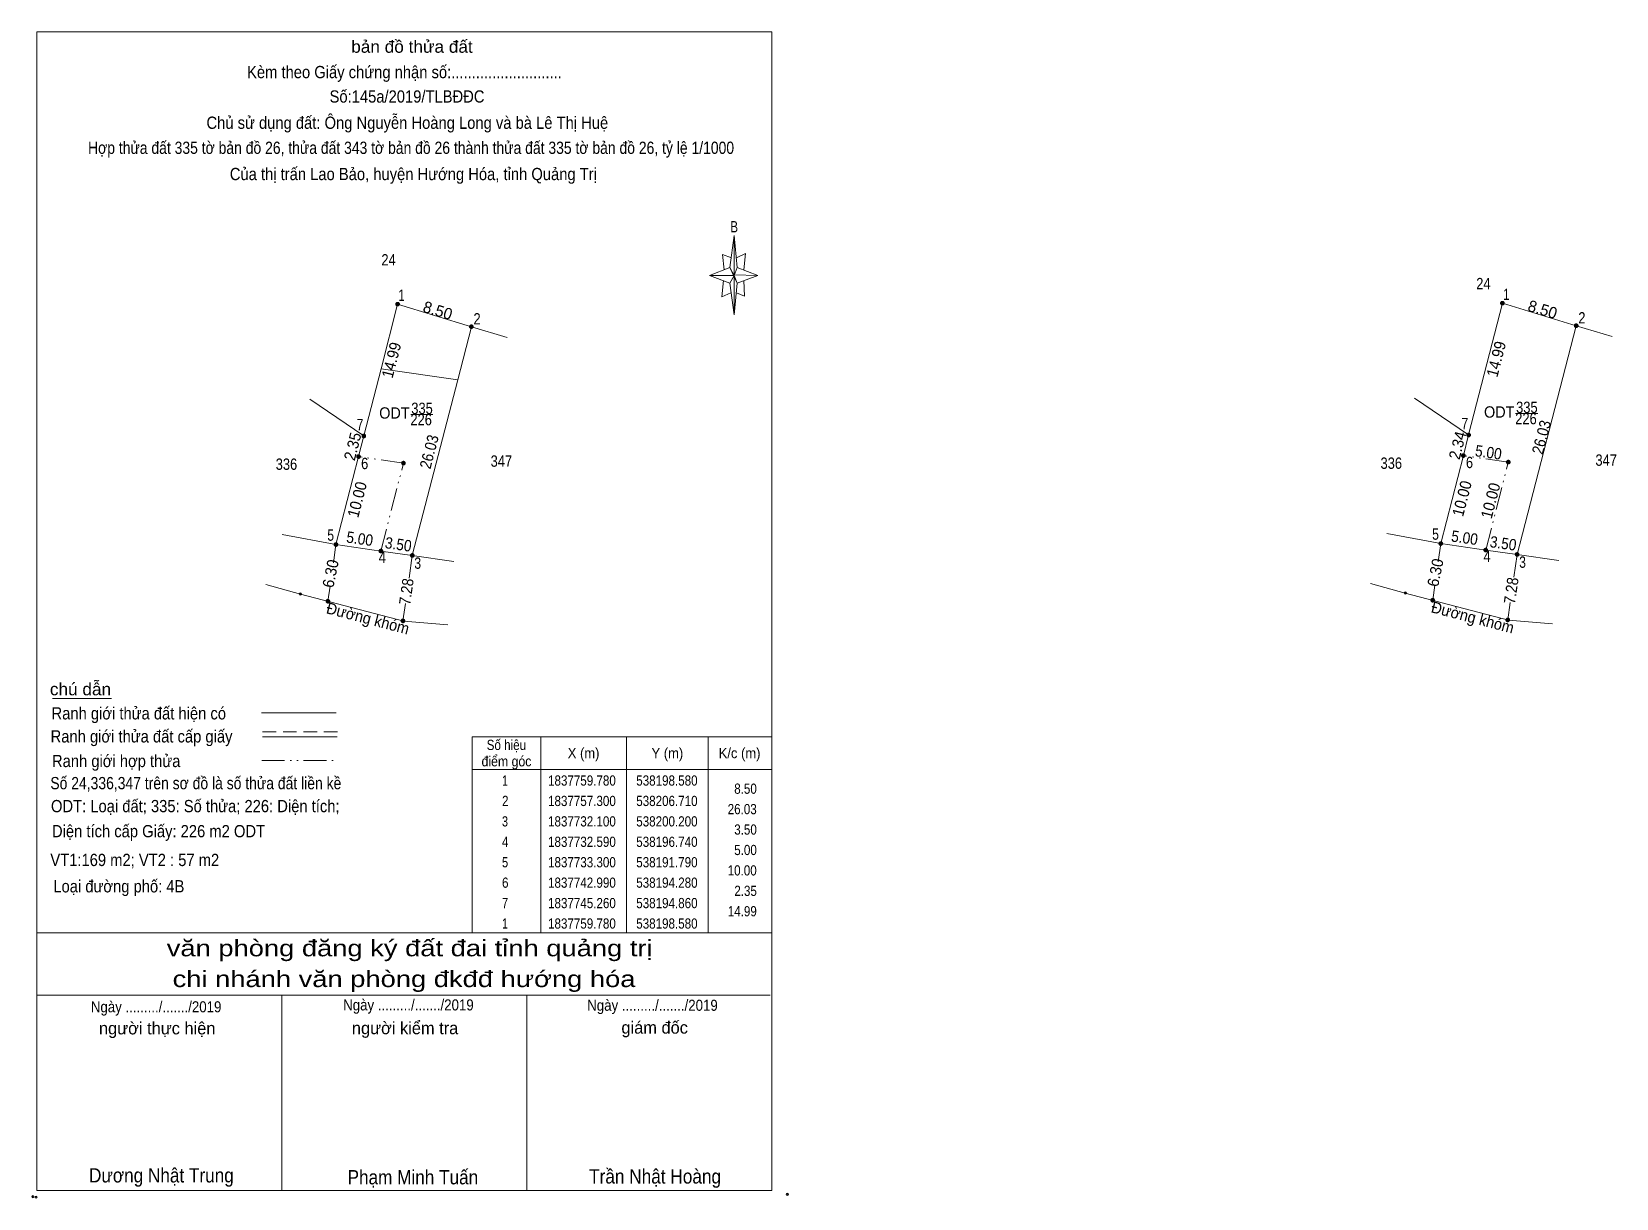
# Model space of a CAD drawing. Header units: metres. Extents: x 538037 to 538211, y 1837661 to 1837790.
import ezdxf
from ezdxf.enums import TextEntityAlignment as Align

# ---------------------------------------------------------------- set-up
doc = ezdxf.new("R2010")
doc.units = ezdxf.units.M
doc.header["$LTSCALE"] = 0.5
doc.header["$PDMODE"] = 32
doc.header["$PDSIZE"] = 0.25
doc.linetypes.add('DASH_DOUBLE_DOT', pattern=[9.2, 5, -1.2, 0.3, -1.2, 0.3, -1.2])
doc.linetypes.add('MEDIUM_DASHED', pattern=[4.5, 3, -1.5])
for name, color, linetype, lineweight in [('17', 7, 'Continuous', 13), ('5', 7, 'Continuous', 13), ('6', 7, 'Continuous', 13), ('63', 7, 'MEDIUM_DASHED', 13), ('7', 7, 'Continuous', 13)]:
    doc.layers.add(name, color=color, linetype=linetype, lineweight=lineweight)

msp = doc.modelspace()

# ---------------------------------------------------------------- hatches: boundary and pattern name
at = {"layer": '63'}
for points in [[(538077.05, 1837759.67, 1), (538076.65, 1837759.67, 1)], [(538198.78, 1837759.78, 1), (538198.38, 1837759.78, 1)], [(538085.18, 1837757.19, 1), (538084.78, 1837757.19, 1)], [(538206.91, 1837757.3, 1), (538206.51, 1837757.3, 1)], [(538073.33, 1837745.15, 1), (538072.93, 1837745.15, 1)], [(538195.06, 1837745.26, 1), (538194.66, 1837745.26, 1)], [(538194.48, 1837742.99, 1), (538194.08, 1837742.99, 1)], [(538072.75, 1837742.88, 1), (538072.35, 1837742.88, 1)], [(538077.7, 1837742.16, 1), (538077.3, 1837742.16, 1)], [(538199.43, 1837742.27, 1), (538199.03, 1837742.27, 1)], [(538070.26, 1837733.19, 1), (538069.86, 1837733.19, 1)], [(538075.21, 1837732.48, 1), (538074.81, 1837732.48, 1)], [(538191.99, 1837733.3, 1), (538191.59, 1837733.3, 1)], [(538196.94, 1837732.59, 1), (538196.54, 1837732.59, 1)], [(538078.67, 1837731.99, 1), (538078.27, 1837731.99, 1)], [(538200.4, 1837732.1, 1), (538200, 1837732.1, 1)], [(538069.37, 1837726.95, 1), (538068.97, 1837726.95, 1)], [(538191.1, 1837727.06, 1), (538190.7, 1837727.06, 1)], [(538077.64, 1837724.78, 1), (538077.24, 1837724.78, 1)], [(538199.37, 1837724.89, 1), (538198.97, 1837724.89, 1)]]:
    msp.add_hatch(color=256, dxfattribs=at).paths.add_polyline_path(points)

# ---------------------------------------------------------------- linework, layer by layer
at = {"layer": '17'}
for p, q in [((538075.03, 1837752.56), (538083.47, 1837751.35)), ((538038.81, 1837716.23), (538045.33, 1837716.23))]:
    msp.add_line(p, q, dxfattribs=at)
at = {"layer": '5'}
for p, q in [((538113.47, 1837763.71), (538113.92, 1837767.22)), ((538113.47, 1837762), (538111.22, 1837762.81)), ((538114.28, 1837763.71), (538116.53, 1837762.81)), ((538114.28, 1837762), (538113.92, 1837758.49)), ((538115.09, 1837760.56), (538114.19, 1837760.92)), ((538115, 1837762.27), (538115.09, 1837760.56)), ((538037.09, 1837690.41), (538118.09, 1837690.41)), ((538037.09, 1837683.57), (538117.91, 1837683.57)), ((538037.09, 1837683.57), (538117.91, 1837683.57)), ((538037.09, 1837683.57), (538117.91, 1837683.57)), ((538064.09, 1837662.06), (538064.09, 1837683.57)), ((538091.09, 1837662.06), (538091.09, 1837683.57))]:
    msp.add_line(p, q, dxfattribs=at)
for points in [[(538037.09, 1837789.68), (538118.09, 1837789.68), (538118.09, 1837662.06), (538037.09, 1837662.06)], [(538113.92, 1837767.22), (538114.28, 1837763.71), (538113.92, 1837762.81)], [(538113.92, 1837762.81), (538111.22, 1837762.81), (538113.47, 1837763.71), (538114.28, 1837762), (538116.53, 1837762.81), (538113.92, 1837762.9)], [(538113.92, 1837762.81), (538113.92, 1837758.49), (538113.47, 1837762)]]:
    msp.add_lwpolyline(points, close=True, dxfattribs=at)
for points in [[(538113.65, 1837764.79), (538112.66, 1837765.15), (538112.84, 1837763.44)], [(538114.19, 1837764.79), (538115.18, 1837765.24), (538115, 1837763.44)], [(538113.92, 1837762.81), (538113.47, 1837763.71), (538111.22, 1837762.81)], [(538113.92, 1837762.81), (538114.28, 1837762), (538116.53, 1837762.81)], [(538112.75, 1837762.27), (538112.57, 1837760.47), (538113.56, 1837760.92)], [(538118.09, 1837662.06), (538037.09, 1837662.06), (538037.09, 1837683.57)]]:
    msp.add_lwpolyline(points, dxfattribs=at)
for p in [(538036.66, 1837661.37), (538037.02, 1837661.31)]:
    msp.add_point(p, dxfattribs=at)
at = {"layer": '6'}
for p, q in [((538061.85, 1837714.66), (538070.08, 1837714.66)), ((538061.98, 1837712.02), (538070.21, 1837712.02))]:
    msp.add_line(p, q, dxfattribs=at)
at = {"layer": '6', "linetype": 'MEDIUM_DASHED'}
msp.add_line((538061.98, 1837712.58), (538070.26, 1837712.58), dxfattribs=at)
at = {"layer": '6', "linetype": 'DASH_DOUBLE_DOT'}
msp.add_line((538061.9, 1837709.41), (538070.13, 1837709.41), dxfattribs=at)
at = {"layer": '6'}
msp.add_point((538119.8, 1837661.61), dxfattribs=at)
at = {"layer": '63', "linetype": 'Continuous'}
for p, q in [((538092.62, 1837712.01), (538092.62, 1837690.41)), ((538102.07, 1837712.01), (538102.07, 1837690.41)), ((538111.07, 1837712.01), (538111.07, 1837690.41)), ((538085.06, 1837708.41), (538118.09, 1837708.41))]:
    msp.add_line(p, q, dxfattribs=at)
msp.add_lwpolyline([(538085.06, 1837712.01), (538118.09, 1837712.01), (538118.09, 1837690.41), (538085.06, 1837690.41)], close=True, dxfattribs=at)
at = {"layer": '63'}
for centre in [(538076.85, 1837759.67), (538198.58, 1837759.78), (538084.98, 1837757.19), (538206.71, 1837757.3), (538073.13, 1837745.15), (538194.86, 1837745.26), (538194.28, 1837742.99), (538072.55, 1837742.88), (538077.5, 1837742.16), (538199.23, 1837742.27), (538070.06, 1837733.19), (538075.01, 1837732.48), (538191.79, 1837733.3), (538196.74, 1837732.59), (538078.47, 1837731.99), (538200.2, 1837732.1), (538069.17, 1837726.95), (538190.9, 1837727.06), (538077.44, 1837724.78), (538199.17, 1837724.89)]:
    msp.add_circle(centre, 0.2, dxfattribs=at)
at = {"layer": '7'}
for p, q in [((538084.98, 1837757.19), (538076.85, 1837759.67)), ((538194.86, 1837745.26), (538198.58, 1837759.78)), ((538206.71, 1837757.3), (538198.58, 1837759.78)), ((538084.98, 1837757.19), (538088.93, 1837755.99)), ((538206.71, 1837757.3), (538200.2, 1837732.1)), ((538206.71, 1837757.3), (538210.66, 1837756.1)), ((538073.13, 1837745.15), (538067.17, 1837749.2)), ((538194.86, 1837745.26), (538188.9, 1837749.31)), ((538078.31, 1837747.52), (538080.74, 1837747.52)), ((538200.04, 1837747.63), (538202.47, 1837747.63)), ((538072.55, 1837742.88), (538073.13, 1837745.15)), ((538194.28, 1837742.99), (538194.86, 1837745.26)), ((538191.79, 1837733.3), (538194.28, 1837742.99)), ((538070.06, 1837733.19), (538064.13, 1837734.29)), ((538069.77, 1837731.17), (538070.06, 1837733.19)), ((538191.79, 1837733.3), (538185.86, 1837734.4)), ((538191.5, 1837731.28), (538191.79, 1837733.3)), ((538196.74, 1837732.59), (538191.79, 1837733.3)), ((538075.01, 1837732.48), (538078.47, 1837731.99)), ((538078.11, 1837729.48), (538078.47, 1837731.99)), ((538078.47, 1837731.99), (538083.05, 1837731.34)), ((538196.74, 1837732.59), (538200.2, 1837732.1)), ((538199.84, 1837729.59), (538200.2, 1837732.1)), ((538200.2, 1837732.1), (538204.78, 1837731.45)), ((538066.14, 1837727.74), (538077.52, 1837724.76)), ((538069.17, 1837726.95), (538069.41, 1837728.61)), ((538187.87, 1837727.85), (538199.25, 1837724.87)), ((538190.9, 1837727.06), (538191.14, 1837728.72)), ((538077.44, 1837724.78), (538077.71, 1837726.69)), ((538199.17, 1837724.89), (538199.44, 1837726.8)), ((538082.38, 1837724.35), (538077.52, 1837724.76)), ((538204.11, 1837724.46), (538199.25, 1837724.87))]:
    msp.add_line(p, q, dxfattribs=at)
for points in [[(538073.13, 1837745.15), (538075.03, 1837752.56), (538076.85, 1837759.67)], [(538084.98, 1837757.19), (538083.47, 1837751.35), (538078.47, 1837731.99)], [(538075.01, 1837732.48), (538070.06, 1837733.19), (538072.55, 1837742.88)], [(538062.33, 1837728.78), (538066.14, 1837727.74), (538077.52, 1837724.76)], [(538184.06, 1837728.89), (538187.87, 1837727.85), (538199.25, 1837724.87)]]:
    msp.add_lwpolyline(points, dxfattribs=at)
at = {"layer": '7', "linetype": 'DASH_DOUBLE_DOT'}
for points in [[(538075.01, 1837732.48), (538077.5, 1837742.16), (538072.55, 1837742.88)], [(538196.74, 1837732.59), (538199.23, 1837742.27), (538194.28, 1837742.99)]]:
    msp.add_lwpolyline(points, dxfattribs=at)
at = {"layer": '7'}
for p in [(538066.14, 1837727.74), (538187.87, 1837727.85)]:
    msp.add_point(p, dxfattribs=at)

# ---------------------------------------------------------------- texts
at = {"layer": '5'}
for s, height, width, p in [('bản đồ thửa đất', 1.35, 1.05, (538078.435, 1837787.36)), ('Kèm theo Giấy chứng nhận số:...........................', 1.35, 0.9, (538077.605, 1837784.56)), ('Số:145a/2019/TLBĐĐC', 1.35, 0.9, (538077.89, 1837781.87)), ('Chủ sử dụng đất: Ông Nguyễn Hoàng Long và bà Lê Thị Huệ', 1.35, 0.9, (538077.925, 1837778.98)), ('Hợp thửa đất 335 tờ bản đồ 26, thửa đất 343 tờ bản đồ 26 thành thửa đất 335 tờ bản đồ 26, tỷ lệ 1/1000', 1.35, 0.85, (538078.335, 1837776.22)), ('Của thị trấn Lao Bảo, huyện Hướng Hóa, tỉnh Quảng Trị', 1.35, 0.9, (538078.59, 1837773.33)), ('B', 1.24, 0.75, (538113.94, 1837767.58)), ('văn phòng đăng ký đất đai tỉnh quảng trị', 1.8, 1.25, (538078.18, 1837687.84)), ('chi nhánh văn phòng đkđđ hướng hóa', 1.8, 1.25, (538077.56, 1837684.45)), ('Ngày ........./......./2019', 1.215, 0.9, (538050.245, 1837681.67)), ('Ngày ........./......./2019', 1.215, 0.9, (538078.045, 1837681.88)), ('Ngày ........./......./2019', 1.215, 0.9, (538104.935, 1837681.84)), ('Dương Nhật Trung', 1.57, 0.9, (538050.825, 1837662.93)), ('Phạm Minh Tuấn', 1.57, 0.9, (538078.535, 1837662.72)), ('Trần Nhật Hoàng', 1.575, 0.9, (538105.22, 1837662.81))]:
    msp.add_text(s, height=height, dxfattribs=dict(at, width=width)).set_placement(p, align=Align.CENTER)
for s, p in [('người thực hiện', (538050.365, 1837679.24)), ('người kiểm tra', (538077.675, 1837679.26)), ('giám đốc', (538105.175, 1837679.32))]:
    msp.add_text(s, height=1.35, dxfattribs=at).set_placement(p, align=Align.CENTER)
at = {"layer": '6'}
for s, width, p in [('chú dẫn', 1.05, (538038.54, 1837716.59)), ('Ranh giới thửa đất hiện có ', 0.9, (538038.72, 1837713.93)), ('Ranh giới thửa đất cấp giấy', 0.9, (538038.62, 1837711.39)), ('Ranh giới hợp thửa', 0.9, (538038.77, 1837708.68)), ('Số 24,336,347 trên sơ đồ là số thửa đất liền kề', 0.85, (538038.59, 1837706.24)), ('ODT: Loại đất; 335: Số thửa; 226: Diện tích;', 0.9, (538038.66, 1837703.71)), ('Diện tích cấp Giấy: 226 m2 ODT', 0.9, (538038.77, 1837700.95)), ('VT1:169 m2; VT2 : 57 m2', 0.9, (538038.59, 1837697.78)), ('Loại đường phố: 4B', 0.9, (538038.92, 1837694.88))]:
    msp.add_text(s, height=1.35, dxfattribs=dict(at, width=width)).set_placement(p)
at = {"layer": '63'}
for s, height, width, p in [(' 1', 1.25, 0.75, (538077.63, 1837760.02)), (' 1', 1.25, 0.75, (538199.36, 1837760.13)), (' 2', 1.25, 0.85, (538086, 1837757.43)), (' 2', 1.25, 0.85, (538207.73, 1837757.54)), (' 7', 1.25, 0.8, (538073.08, 1837745.78)), (' 7', 1.25, 0.8, (538194.81, 1837745.89)), (' 6', 1.25, 0.85, (538073.62, 1837741.5)), (' 6', 1.25, 0.85, (538195.35, 1837741.61)), (' 5', 1.25, 0.8, (538069.85, 1837733.61)), (' 5', 1.25, 0.8, (538191.58, 1837733.72)), (' 4', 1.25, 0.85, (538075.56, 1837731.17)), (' 3', 1.25, 0.8, (538079.44, 1837730.52)), (' 4', 1.25, 0.85, (538197.29, 1837731.28)), (' 3', 1.25, 0.8, (538201.17, 1837730.63)), ('8.50', 1.125, 0.85, (538116.43, 1837705.74)), ('26.03', 1.125, 0.85, (538116.42, 1837703.49)), ('3.50', 1.125, 0.85, (538116.43, 1837701.24)), ('5.00', 1.125, 0.85, (538116.43, 1837698.99)), ('10.00', 1.125, 0.85, (538116.42, 1837696.74)), ('2.35', 1.12, 0.85, (538116.43, 1837694.49)), ('14.99', 1.125, 0.85, (538116.43, 1837692.24))]:
    msp.add_text(s, height=height, dxfattribs=dict(at, width=width)).set_placement(p, align=Align.RIGHT)
for p in [(538081.0977, 1837758.374), (538202.8276, 1837758.484)]:
    msp.add_text('8.50', height=1.25, rotation=343.036, dxfattribs=at).set_placement(p, align=Align.CENTER)
for s, rotation, width, p in [('14.99', 75.63, 0.95, (538076.778, 1837753.3549)), ('14.99', 75.63, 0.95, (538198.508, 1837753.4649)), ('26.03', 75.515, 0.9, (538203.4853, 1837744.8587)), ('2.35', 75.667, 0.95, (538072.5008, 1837743.8503)), ('26.03', 75.515, 0.9, (538080.9353, 1837743.2587)), ('2.34', 75.667, 0.95, (538194.2372, 1837743.9653)), ('5.00', 351.837, 0.9, (538196.9563, 1837742.7283)), ('10.00', 75.589, 0.95, (538073.0019, 1837737.9945)), ('10.00', 75.589, 0.95, (538194.7319, 1837738.1045)), ('10.00', 75.589, 0.95, (538197.8819, 1837737.8745)), ('5.00', 351.837, 0.9, (538072.5963, 1837733.2183)), ('5.00', 351.837, 0.9, (538194.3263, 1837733.3283)), ('3.50', 351.939, 0.9, (538076.8474, 1837732.6008)), ('3.50', 351.939, 0.9, (538198.5774, 1837732.7108))]:
    msp.add_text(s, height=1.25, rotation=rotation, dxfattribs=dict(at, width=width)).set_placement(p, align=Align.CENTER)
for s, width, p in [('Số hiệu', 0.85, (538088.84, 1837710.56)), ('điểm góc', 0.9, (538088.845, 1837708.76)), ('X (m)', 0.95, (538097.345, 1837709.66)), ('Y (m)', 0.95, (538106.575, 1837709.66)), ('K/c (m)', 0.95, (538114.53, 1837709.66)), (' 1', 0.75, (538088.525, 1837706.64)), ('1837759.780', 0.85, (538097.16, 1837706.64)), ('538198.580', 0.85, (538106.525, 1837706.64)), (' 2', 0.85, (538088.535, 1837704.39)), ('1837757.300', 0.85, (538097.16, 1837704.39)), ('538206.710', 0.85, (538106.525, 1837704.39)), (' 3', 0.8, (538088.515, 1837702.14)), ('1837732.100', 0.85, (538097.16, 1837702.14)), ('538200.200', 0.85, (538106.525, 1837702.14)), (' 4', 0.85, (538088.525, 1837699.89)), ('1837732.590', 0.85, (538097.16, 1837699.89)), ('538196.740', 0.85, (538106.525, 1837699.89)), (' 5', 0.8, (538088.525, 1837697.64)), ('1837733.300', 0.85, (538097.16, 1837697.64)), ('538191.790', 0.85, (538106.525, 1837697.64)), (' 6', 0.85, (538088.535, 1837695.39)), ('1837742.990', 0.85, (538097.16, 1837695.39)), ('538194.280', 0.85, (538106.525, 1837695.39)), ('1837745.260', 0.85, (538097.16, 1837693.14)), ('538194.860', 0.85, (538106.525, 1837693.14)), (' 7', 0.8, (538088.525, 1837693.14)), (' 1', 0.75, (538088.525, 1837690.89)), ('1837759.780', 0.85, (538097.16, 1837690.89)), ('538198.580', 0.85, (538106.525, 1837690.89))]:
    msp.add_text(s, height=1.125, dxfattribs=dict(at, width=width)).set_placement(p, align=Align.CENTER)
at = {"layer": '7'}
for s, width, p in [('24', 0.85, (538075.855, 1837763.93)), ('24', 0.85, (538196.485, 1837761.31)), ('335', 0.85, (538079.545, 1837747.57)), ('ODT', 0.95, (538198.23, 1837747.17)), ('335', 0.85, (538201.275, 1837747.68)), ('ODT', 0.95, (538076.5, 1837747.06)), ('226', 0.85, (538079.445, 1837746.33)), ('226', 0.85, (538201.175, 1837746.44)), ('336', 0.85, (538064.605, 1837741.42)), ('347', 0.85, (538088.285, 1837741.76)), ('336', 0.85, (538186.335, 1837741.53)), ('347', 0.85, (538210.015, 1837741.87))]:
    msp.add_text(s, height=1.25, dxfattribs=dict(at, width=width)).set_placement(p, align=Align.CENTER)
for s, rotation, width, p in [('6.30', 78.527, 0.95, (538070.0746, 1837729.8707)), ('6.30', 78.527, 0.95, (538191.8046, 1837729.9807)), ('7.28', 81.87, 0.9, (538078.4374, 1837727.9216)), ('7.28', 81.87, 0.9, (538200.1674, 1837728.0316)), ('Đường khóm', 345.326, 0.95, (538073.4217, 1837724.4562)), ('Đường khóm', 345.326, 0.95, (538195.1517, 1837724.5662))]:
    msp.add_text(s, height=1.25, rotation=rotation, dxfattribs=dict(at, width=width)).set_placement(p, align=Align.CENTER)

doc.saveas('drawing.dxf')
